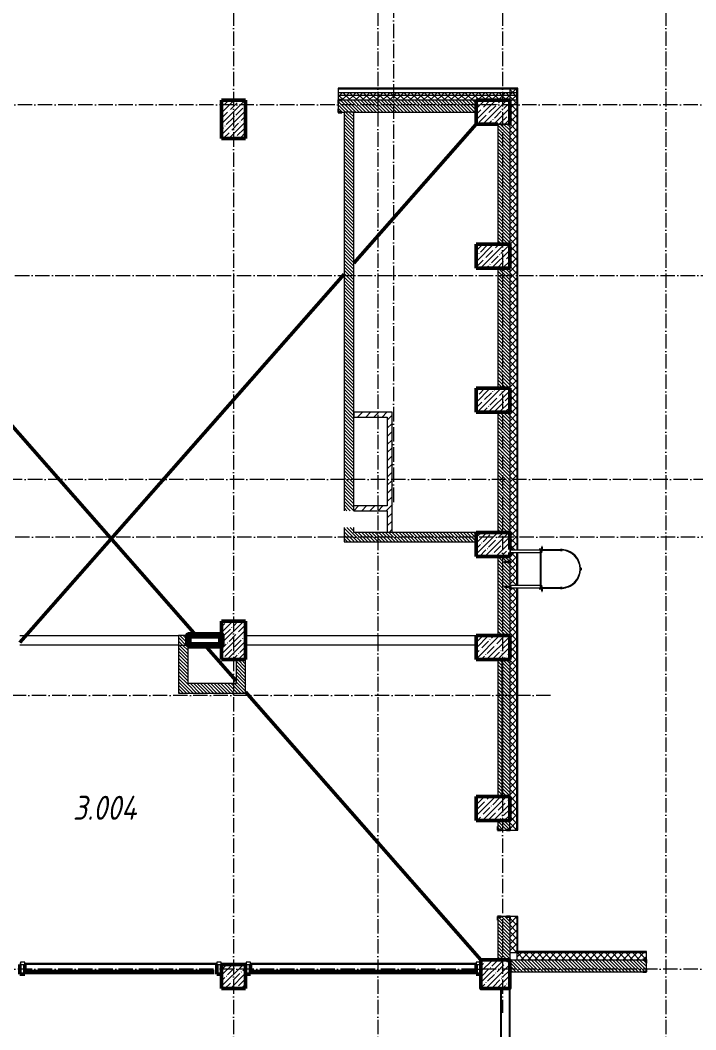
# Model space of a CAD drawing. Header units: millimetres. Extents: x -356862 to 418287, y 0 to 839748.
# Drawn here: x 155934 to 170004, y 525337 to 546362 of the extents above; entities that cross this region are included whole.
import ezdxf

# ---------------------------------------------------------------- set-up
doc = ezdxf.new("R2010")
doc.units = ezdxf.units.MM
doc.linetypes.add('50_200_ШТРИХ_1Т_ш5_п1_п1_', pattern=[700, 500, -100, 0, -100])
for name, color, linetype, lineweight in [('11)Плитка подокон', 170, 'Continuous', 60), ('9.7) Заделка 956 шт', 6, 'Continuous', 158), ('A-DETL-____-OTLN-1', 7, 'Continuous', 50), ('A-DOOR-____-MCUT', 7, 'Continuous', 13), ('A-DOOR-____-OTLN', 7, 'Continuous', 9), ('A-FLOR-____-OTLN', 7, 'Continuous', 9), ('A-GENM-____-MCUT', 7, 'Continuous', 25), ('A-GENM-____-OTLN', 7, 'Continuous', 9), ('A-GENM-____-OTLN-1', 7, 'Continuous', 25), ('A-WALL-____-MCUT', 7, 'Continuous', 13), ('A-WALL-____-MCUT-1', 7, 'Continuous', 9), ('A-WALL-____-PATT-1', 7, 'Continuous', 9), ('A-WALL-FNSH-MCUT-1', 7, 'Continuous', 9), ('I-WALL-____-OTLN', 7, 'Continuous', 9), ('S-COLS-____-MCUT', 7, 'Continuous', 50), ('S-COLS-____-OTLN', 7, 'Continuous', 9), ('S-GRID-____-OTLN-1', 7, '50_200_ШТРИХ_1Т_ш5_п1_п1_', 9), ('Марки помещений', 7, 'Continuous', 9)]:
    doc.layers.add(name, color=color, linetype=linetype, lineweight=lineweight)
doc.styles.add('ISOCPEUR_I_2', font='isocpeui.ttf', dxfattribs={"width": 0.85, "height": 2.3})
pattern_1 = [(135, (142429.057, 459015.94), (-35.35534, -35.35534), [])]
pattern_2 = [(45, (142429.06, 459015.94), (-70.71068, 70.71068), []), (135, (142429.06, 459015.94), (-70.71068, -70.71068), [])]
pattern_3 = [(45, (142429.06, 459015.94), (-84.85281, 84.85281), [])]

# ---------------------------------------------------------------- blocks, each defined once
blk = doc.blocks.new('BSC_Колонна _Прямоугольная - 500х700-25279857-АР1_План отверстий 3 этажа в осях 1-64_Ю-ЯЯ')
at = {"layer": 'S-COLS-____-OTLN'}
h = blk.add_hatch(dxfattribs=at)
h.set_pattern_fill('FP_16', color=256, style=0, pattern_type=2)
h.set_pattern_definition([(315, (-76431.04, 23350), (114.04925, 114.04925), []), (315, (-76431.04, 23235.95), (114.04925, 114.04925), [201.613, -40.323, 3.353, -36.97])])
h.paths.add_polyline_path([(-250, -350), (250, -350), (250, 350), (-250, 350), (-250, -55)], flags=0)
at = {"layer": 'S-COLS-____-MCUT'}
for p, q in [((250, 350), (-250, 350)), ((-250, 350), (-250, -350)), ((250, -350), (250, 350)), ((-250, -350), (-170, -350)), ((-107, -350), (250, -350))]:
    blk.add_line(p, q, dxfattribs=at)
blk = doc.blocks.new('BSC_Колонна _Прямоугольная - 500х800-V65-АР1_План отверстий 3 этажа в осях 1-64_Ю-ЯЯ')
at = {"layer": 'S-COLS-____-OTLN'}
h = blk.add_hatch(dxfattribs=at)
h.set_pattern_fill('FP_73', color=256, style=0, pattern_type=2)
h.set_pattern_definition([(45, (-17950, -85281.04), (-114.04925, 114.04925), []), (45, (-17835.95, -85281.04), (-114.04925, 114.04925), [201.613, -40.323, 3.353, -36.97])])
h.paths.add_polyline_path([(-250, -400), (250, -400), (250, 400), (-250, 400)], flags=0)
at = {"layer": 'S-COLS-____-MCUT'}
for p, q in [((250, 400), (-250, 400)), ((-250, 400), (-250, -400)), ((250, -400), (250, 400)), ((-250, -400), (250, -400))]:
    blk.add_line(p, q, dxfattribs=at)
blk = doc.blocks.new('BSC_Колонна _Прямоугольная - 500х800-V67-АР1_План отверстий 3 этажа в осях 1-64_Ю-ЯЯ')
at = {"layer": 'S-COLS-____-OTLN'}
h = blk.add_hatch(dxfattribs=at)
h.set_pattern_fill('FP_75', color=256, style=0, pattern_type=2)
h.set_pattern_definition([(45, (-17950, -74431.04), (-114.04925, 114.04925), []), (45, (-17835.95, -74431.04), (-114.04925, 114.04925), [201.613, -40.323, 3.353, -36.97])])
h.paths.add_polyline_path([(-250, -400), (250, -400), (250, 400), (-250, 400), (-250, -100)], flags=0)
at = {"layer": 'S-COLS-____-MCUT'}
for p, q in [((250, 400), (-250, 400)), ((-250, 400), (-250, 100)), ((250, -400), (250, 400)), ((-250, -100), (-250, -400)), ((-250, -400), (250, -400))]:
    blk.add_line(p, q, dxfattribs=at)
blk = doc.blocks.new('BSC_Колонна _Прямоугольная - 500х700-25976089-АР1_План отверстий 3 этажа в осях 1-64_Ю-ЯЯ')
at = {"layer": 'S-COLS-____-OTLN'}
h = blk.add_hatch(dxfattribs=at)
h.set_pattern_fill('FP_76', color=256, style=0, pattern_type=2)
h.set_pattern_definition([(315, (-74281.04, 23350), (114.04925, 114.04925), []), (315, (-74281.04, 23235.95), (114.04925, 114.04925), [201.613, -40.323, 3.353, -36.97])])
h.paths.add_polyline_path([(-250, -350), (250, -350), (250, 350), (-250, 350)], flags=0)
at = {"layer": 'S-COLS-____-MCUT'}
for p, q in [((250, 350), (-250, 350)), ((-250, 350), (-250, -350)), ((250, -350), (250, 350)), ((-250, -350), (250, -350))]:
    blk.add_line(p, q, dxfattribs=at)
blk = doc.blocks.new('BSC_Колонна _Прямоугольная - 500х700-V68-АР1_План отверстий 3 этажа в осях 1-64_Ю-ЯЯ')
at = {"layer": 'S-COLS-____-OTLN'}
h = blk.add_hatch(dxfattribs=at)
h.set_pattern_fill('FP_77', color=256, style=0, pattern_type=2)
h.set_pattern_definition([(315, (-70931.04, 23350), (114.04925, 114.04925), []), (315, (-70931.04, 23235.95), (114.04925, 114.04925), [201.613, -40.323, 3.353, -36.97])])
h.paths.add_polyline_path([(-250, -350), (250, -350), (250, 350), (-250, 350)], flags=0)
at = {"layer": 'S-COLS-____-MCUT'}
for p, q in [((250, 350), (-250, 350)), ((-250, 350), (-250, -350)), ((250, -350), (250, 350)), ((-250, -350), (250, -350))]:
    blk.add_line(p, q, dxfattribs=at)
blk = doc.blocks.new('BSC_Колонна _Прямоугольная - 500х700-V69-АР1_План отверстий 3 этажа в осях 1-64_Ю-ЯЯ')
at = {"layer": 'S-COLS-____-OTLN'}
h = blk.add_hatch(dxfattribs=at)
h.set_pattern_fill('FP_78', color=256, style=0, pattern_type=2)
h.set_pattern_definition([(315, (-79431.04, 23350), (114.04925, 114.04925), []), (315, (-79431.04, 23235.95), (114.04925, 114.04925), [201.613, -40.323, 3.353, -36.97])])
h.paths.add_polyline_path([(-250, -350), (250, -350), (250, 350), (-250, 350)], flags=0)
at = {"layer": 'S-COLS-____-MCUT'}
for p, q in [((250, 350), (-250, 350)), ((-250, 350), (-250, -350)), ((250, -350), (250, 350)), ((-250, -350), (250, -350))]:
    blk.add_line(p, q, dxfattribs=at)
blk = doc.blocks.new('BSC_Колонна _Прямоугольная - 500х700-V70-АР1_План отверстий 3 этажа в осях 1-64_Ю-ЯЯ')
at = {"layer": 'S-COLS-____-OTLN'}
h = blk.add_hatch(dxfattribs=at)
h.set_pattern_fill('FP_79', color=256, style=0, pattern_type=2)
h.set_pattern_definition([(315, (-82431.04, 23350), (114.04925, 114.04925), []), (315, (-82431.04, 23235.95), (114.04925, 114.04925), [201.613, -40.323, 3.353, -36.97])])
h.paths.add_polyline_path([(-250, -350), (250, -350), (250, 350), (-250, 350)], flags=0)
at = {"layer": 'S-COLS-____-MCUT'}
for p, q in [((250, 350), (-250, 350)), ((-250, 350), (-250, -350)), ((250, -350), (250, 350)), ((-250, -350), (250, -350))]:
    blk.add_line(p, q, dxfattribs=at)
blk = doc.blocks.new('BSC_Колонна _Прямоугольная - 500х500-V71-АР1_План отверстий 3 этажа в осях 1-64_Ю-ЯЯ')
at = {"layer": 'S-COLS-____-OTLN'}
h = blk.add_hatch(dxfattribs=at)
h.set_pattern_fill('FP_80', color=256, style=0, pattern_type=2)
h.set_pattern_definition([(45, (-17950, -67431.04), (-114.04925, 114.04925), []), (45, (-17835.95, -67431.04), (-114.04925, 114.04925), [201.613, -40.323, 3.353, -36.97])])
h.paths.add_polyline_path([(-250, -250), (250, -250), (250, 250), (-250, 250)], flags=0)
at = {"layer": 'S-COLS-____-MCUT'}
for p, q in [((250, 250), (-250, 250)), ((-250, 250), (-250, -250)), ((250, -250), (250, 250)), ((-250, -250), (250, -250))]:
    blk.add_line(p, q, dxfattribs=at)
blk = doc.blocks.new('BSC_Колонна _Прямоугольная - 600х600-V90-АР1_План отверстий 3 этажа в осях 1-64_Ю-ЯЯ')
at = {"layer": 'S-COLS-____-OTLN'}
h = blk.add_hatch(dxfattribs=at)
h.set_pattern_fill('FP_95', color=256, style=0, pattern_type=2)
h.set_pattern_definition([(45, (-23400, -67481.04), (-114.04925, 114.04925), []), (45, (-23285.95, -67481.04), (-114.04925, 114.04925), [201.613, -40.323, 3.353, -36.97])])
h.paths.add_polyline_path([(-300, -300), (300, -300), (300, 300), (-300, 300)], flags=0)
at = {"layer": 'S-COLS-____-MCUT'}
for p, q in [((300, 300), (-300, 300)), ((-300, 300), (-300, -300)), ((300, -300), (300, 300)), ((-300, -300), (100, -300))]:
    blk.add_line(p, q, dxfattribs=at)
blk = doc.blocks.new('Фахверк_СКБ_Уголок - 250_3380-27498580-АР1_План отверстий 3 этажа в осях 1-64_Ю-ЯЯ')
at = {"layer": 'A-GENM-____-MCUT'}
for p, q in [((200, 181), (125, 181)), ((125, 181), (125, 106)), ((125, 106), (131, 106)), ((131, 106), (131, 175)), ((131, 175), (200, 175)), ((200, 175), (200, 181)), ((131, -6), (125, -6)), ((125, -6), (125, -81)), ((125, -81), (200, -81)), ((131, -75), (131, -6)), ((200, -75), (131, -75)), ((200, -81), (200, -75))]:
    blk.add_line(p, q, dxfattribs=at)
blk = doc.blocks.new('Фахверк_СКБ_Уголок - 250_2700-27497298-АР1_План отверстий 3 этажа в осях 1-64_Ю-ЯЯ')
at = {"layer": 'A-GENM-____-MCUT'}
for p, q in [((200, 181), (125, 181)), ((125, 181), (125, 106)), ((125, 106), (131, 106)), ((131, 106), (131, 175)), ((131, 175), (200, 175)), ((200, 175), (200, 181)), ((131, -6), (125, -6)), ((125, -6), (125, -81)), ((125, -81), (200, -81)), ((131, -75), (131, -6)), ((200, -75), (131, -75)), ((200, -81), (200, -75))]:
    blk.add_line(p, q, dxfattribs=at)
blk = doc.blocks.new('Лестница_Металлическая_Кровля_Перепад - Назначение габаритов по экземпляру-30749997-АР1_План отверстий 3 этажа в осях 1-64_Ю-ЯЯ')
at = {"layer": 'A-GENM-____-MCUT'}
for p, q in [((-147, 1493), (-168, 1472)), ((-168, 1472), (-161, 1465)), ((-161, 1465), (-140, 1486)), ((-140, 1486), (-147, 1493)), ((140, 1610), (110, 1610)), ((110, 1610), (110, 1600)), ((140, 1610), (110, 1610)), ((110, 1610), (110, 1600)), ((110, 1600), (140, 1600)), ((110, 1600), (140, 1600)), ((140, 1600), (140, 1610)), ((140, 1600), (140, 1610)), ((397, 1493), (390, 1486)), ((390, 1486), (411, 1465)), ((418, 1472), (397, 1493)), ((411, 1465), (418, 1472)), ((-275, 1215), (-275, 1185)), ((-265, 1215), (-275, 1215)), ((-275, 1185), (-265, 1185)), ((-265, 1185), (-265, 1215)), ((525, 1215), (515, 1215)), ((515, 1215), (515, 1185)), ((515, 1185), (525, 1185)), ((525, 1185), (525, 1215)), ((-265, 815), (-275, 815)), ((-275, 815), (-275, 785)), ((-265, 785), (-265, 815)), ((525, 815), (515, 815)), ((515, 815), (515, 785)), ((525, 785), (525, 815))]:
    blk.add_line(p, q, dxfattribs=at)
at = {"layer": 'A-GENM-____-OTLN'}
for p, q in [((-275, 1185), (-275, 815)), ((-265, 815), (-265, 1185)), ((515, 1185), (515, 815)), ((525, 815), (525, 1185))]:
    blk.add_line(p, q, dxfattribs=at)
for radius, start, end in [(400, 137.1513, 177.8405), (390, 0, 180), (400, 47.1513, 132.8487), (400, 2.1595, 42.8487)]:
    blk.add_arc((125, 1200), radius, start, end, dxfattribs=at)
blk = doc.blocks.new('ЛМ_Арматурный стержень_ГОСТ 5781-82 - Ø 18 А240-29172526-АР1_План отверстий 3 этажа в осях 1-64_Ю-ЯЯ')
at = {"layer": 'A-GENM-____-OTLN'}
for p, q in [((24334, 76318), (24334, 75518)), ((24334, 76318), (24343, 76318)), ((24343, 76318), (24352, 76318)), ((24352, 75518), (24352, 76318)), ((24343, 75518), (24334, 75518)), ((24352, 75518), (24343, 75518))]:
    blk.add_line(p, q, dxfattribs=at)
blk = doc.blocks.new('ЛМ_Уголок_ГОСТ 8509-93 - L 63х63x6-29176215-АР1_План отверстий 3 этажа в осях 1-64_Ю-ЯЯ')
at = {"layer": 'A-GENM-____-MCUT'}
for p, q in [((24369, 76324), (24312, 76324)), ((24312, 76324), (24312, 76318)), ((24375, 76381), (24369, 76381)), ((24369, 76381), (24369, 76324)), ((24375, 76318), (24375, 76381)), ((24360, 76318), (24375, 76318))]:
    blk.add_line(p, q, dxfattribs=at)
blk = doc.blocks.new('ЛМ_Уголок_ГОСТ 8509-93 - L 63х63x6-29176216-АР1_План отверстий 3 этажа в осях 1-64_Ю-ЯЯ')
at = {"layer": 'A-GENM-____-MCUT'}
for p, q in [((24312, 75518), (24312, 75512)), ((24312, 75512), (24369, 75512)), ((24375, 75518), (24360, 75518)), ((24369, 75512), (24369, 75455)), ((24375, 75455), (24375, 75518)), ((24369, 75455), (24375, 75455))]:
    blk.add_line(p, q, dxfattribs=at)
blk = doc.blocks.new('Анкер клиновой - Анкер клиновой МКТ V-A 10-10-15_115-14811140-АР1_План отверстий 3 этажа в осях 1-64_Ю-ЯЯ')
at = {"layer": 'A-GENM-____-OTLN'}
for p, q in [((23706, 76071), (23591, 76071)), ((23591, 76061), (23591, 76071)), ((23591, 76061), (23706, 76061)), ((23710, 76074), (23706, 76074)), ((23706, 76058), (23706, 76074)), ((23706, 76074), (23706, 76072)), ((23706, 76060), (23706, 76058)), ((23706, 76058), (23710, 76058)), ((23710, 76072), (23710, 76074)), ((23710, 76074), (23710, 76058)), ((23720, 76071), (23710, 76071)), ((23710, 76061), (23720, 76061)), ((23710, 76058), (23710, 76060)), ((23720, 76071), (23720, 76061))]:
    blk.add_line(p, q, dxfattribs=at)
blk = doc.blocks.new('Анкер клиновой - Анкер клиновой МКТ V-A 10-10-15_115-V208-АР1_План отверстий 3 этажа в осях 1-64_Ю-ЯЯ')
at = {"layer": 'A-GENM-____-OTLN'}
for p, q in [((23700, 75550), (23591, 75550)), ((23591, 75540), (23591, 75550)), ((23591, 75540), (23700, 75540)), ((23710, 75553), (23706, 75553)), ((23706, 75537), (23710, 75537)), ((23710, 75551), (23710, 75553)), ((23710, 75553), (23710, 75537)), ((23720, 75550), (23710, 75550)), ((23710, 75540), (23720, 75540)), ((23710, 75537), (23710, 75539)), ((23720, 75550), (23720, 75540))]:
    blk.add_line(p, q, dxfattribs=at)
blk = doc.blocks.new('ЛМ_Уголок_ГОСТ 8509-93 - L 63х63x6-29171483-АР1_План отверстий 3 этажа в осях 1-64_Ю-ЯЯ')
at = {"layer": 'A-GENM-____-OTLN'}
for p, q in [((23700, 76324), (23700, 76261)), ((23763, 76324), (23700, 76324)), ((23763, 76318), (23763, 76324)), ((23700, 76261), (23706, 76261)), ((23706, 76261), (23706, 76318)), ((23706, 76318), (23763, 76318))]:
    blk.add_line(p, q, dxfattribs=at)
blk = doc.blocks.new('ЛМ_Уголок_ГОСТ 8509-93 - L 63х63x6-29171484-АР1_План отверстий 3 этажа в осях 1-64_Ю-ЯЯ')
at = {"layer": 'A-GENM-____-OTLN'}
for p, q in [((23706, 75575), (23700, 75575)), ((23700, 75575), (23700, 75512)), ((23700, 75512), (23763, 75512)), ((23706, 75518), (23706, 75575)), ((23763, 75518), (23706, 75518)), ((23763, 75512), (23763, 75518))]:
    blk.add_line(p, q, dxfattribs=at)
blk = doc.blocks.new('ЛМ_Уголок_ГОСТ 8509-93 - L 63х63x6-30750527-АР1_План отверстий 3 этажа в осях 1-64_Ю-ЯЯ')
at = {"layer": 'A-GENM-____-OTLN'}
for p, q in [((0, 45), (0, -18)), ((619, 45), (0, 45)), ((645, 45), (637, 45)), ((645, -18), (645, 45)), ((48, -18), (619, -18)), ((637, -18), (645, -18))]:
    blk.add_line(p, q, dxfattribs=at)
blk = doc.blocks.new('ЛМ_Уголок_ГОСТ 8509-93 - L 63х63x6-30750528-АР1_План отверстий 3 этажа в осях 1-64_Ю-ЯЯ')
at = {"layer": 'A-GENM-____-OTLN'}
for p, q in [((0, 18), (0, -4)), ((619, 18), (48, 18)), ((645, 18), (637, 18)), ((645, -45), (645, 18)), ((0, -14), (0, -45)), ((0, -45), (619, -45)), ((637, -45), (645, -45))]:
    blk.add_line(p, q, dxfattribs=at)
blk = doc.blocks.new('DM_Штора_Противопожарная_Doormaster_EI-60 - ш_4000 х в_2680-31485573-АР1_План отверстий 3 этажа в осях 1-64_Ю-ЯЯ')
at = {"layer": 'A-DOOR-____-MCUT'}
for p, q in [((-1875, 150), (-1965, 150)), ((-1965, 150), (-1965, 100)), ((-1965, 100), (-1875, 100)), ((-1875, 100), (-1875, 150)), ((-1875, 125), (2125, 125)), ((2125, 150), (2125, 100)), ((2215, 150), (2125, 150)), ((2125, 100), (2215, 100)), ((2215, 100), (2215, 150))]:
    blk.add_line(p, q, dxfattribs=at)
blk = doc.blocks.new('DM_Штора_Противопожарная_Doormaster_EI-60 - ш_4700 х в_2680-31485574-АР1_План отверстий 3 этажа в осях 1-64_Ю-ЯЯ')
at = {"layer": 'A-DOOR-____-MCUT'}
for p, q in [((-2225, 150), (-2315, 150)), ((-2315, 150), (-2315, 100)), ((-2315, 100), (-2225, 100)), ((-2225, 100), (-2225, 150)), ((-2225, 125), (2475, 125)), ((2475, 150), (2475, 100)), ((2565, 150), (2475, 150)), ((2475, 100), (2565, 100)), ((2565, 100), (2565, 150))]:
    blk.add_line(p, q, dxfattribs=at)
blk = doc.blocks.new('BSC_Колонна _Прямоугольная1 - 200х100 _металл_-V209-АР1_План отверстий 3 этажа в осях 1-64_Ю-ЯЯ')
at = {"layer": 'S-COLS-____-MCUT'}
for p, q in [((100, 50), (-100, 50)), ((100, -50), (100, 50)), ((-100, -40), (-100, -50)), ((-100, -50), (100, -50))]:
    blk.add_line(p, q, dxfattribs=at)
blk = doc.blocks.new('BSC_Колонна _Прямоугольная1 - 200х100 _металл_-31488033-АР1_План отверстий 3 этажа в осях 1-64_Ю-ЯЯ')
at = {"layer": 'S-COLS-____-MCUT'}
for p, q in [((100, 50), (-100, 50)), ((-100, 50), (-100, 40)), ((100, -50), (100, 50)), ((-100, -50), (100, -50))]:
    blk.add_line(p, q, dxfattribs=at)

msp = doc.modelspace()

# ---------------------------------------------------------------- hatches: boundary and pattern name
at = {"layer": 'A-WALL-____-PATT-1'}
h = msp.add_hatch(dxfattribs=at)
h.set_pattern_fill('FP_6', color=256, style=0, pattern_type=2)
h.set_pattern_definition([(45, (142429.06, 459015.94), (-85.53659, 85.53659), []), (45, (142486.08, 459015.94), (-85.53659, 85.53659), [])])
h.paths.add_polyline_path([(166298.0567, 544926.983), (166298.0567, 544946.983), (166279.0567, 544946.983), (166279.0567, 544926.983)], flags=0)
h.paths.add_polyline_path([(166129.0567, 544926.983), (166129.0567, 544946.983), (162559.0567, 544946.983), (162559.0567, 544926.983), (163624.6022, 544926.983)], flags=0)
h.paths.add_polyline_path([(153059.0567, 544926.983), (153059.0567, 544946.983), (139749.0567, 544946.983), (139749.0567, 544926.983), (149484.8879, 544926.983)], flags=0)
h = msp.add_hatch(dxfattribs=at)
h.set_pattern_fill('FP_4', color=256, style=0, pattern_type=2)
h.set_pattern_definition(pattern_2)
h.paths.add_polyline_path([(163624.6022, 544796.983), (166279.0567, 544796.983), (166279.0567, 544846.983), (162559.0567, 544846.983), (162559.0567, 544796.983)], flags=0)
h.paths.add_polyline_path([(153059.0567, 544796.983), (153059.0567, 544846.983), (139879.0567, 544846.983), (139879.0567, 544796.983), (149484.8879, 544796.983)], flags=0)
h = msp.add_hatch(dxfattribs=at)
h.set_pattern_fill('FP_4', color=256, style=0, pattern_type=2)
h.set_pattern_definition(pattern_2)
h.paths.add_polyline_path([(166279.0567, 544696.983), (166279.0567, 544796.983), (162559.0567, 544796.983), (162559.0567, 544702.983), (162634.0567, 544702.983), (162634.0567, 544696.983), (163624.6022, 544696.983)], flags=0)
h.paths.add_polyline_path([(152984.0567, 544696.983), (152984.0567, 544702.983), (153059.0567, 544702.983), (153059.0567, 544796.983), (139979.0567, 544796.983), (139979.0567, 544696.983), (152329.0567, 544696.983)], flags=0)
h = msp.add_hatch(dxfattribs=at)
h.set_pattern_fill('FP_4', color=256, style=0, pattern_type=2)
h.set_pattern_definition(pattern_2)
h.paths.add_polyline_path([(166279.0567, 526946.983), (166279.0567, 527696.983), (166135.0567, 527696.983), (166135.0567, 527621.983), (166129.0567, 527621.983), (166129.0567, 526946.983), (166275.7987, 526946.983)], flags=0)
h.paths.add_polyline_path([(166279.0567, 529496.983), (166279.0567, 534533.983), (166192.0567, 534533.983), (166192.0567, 534527.983), (166129.0567, 534527.983), (166129.0567, 529571.983), (166135.0567, 529571.983), (166135.0567, 529496.983)], flags=0)
h.paths.add_polyline_path([(166144.0567, 534533.983), (166144.0567, 534555.983), (166135.0567, 534555.3261), (166135.0567, 534533.983), (166139.0567, 534533.983)], flags=0)
h.paths.add_polyline_path([(166139.0567, 534565.983), (166144.0567, 534566.6398), (166144.8462, 534596.983), (166279.0567, 534596.983), (166279.0567, 535270.983), (166144.0567, 535270.983), (166144.0567, 535333.983), (166135.0567, 535333.983), (166135.0567, 535276.983), (166129.0567, 535276.983), (166129.0567, 535086.983), (166149.0567, 535086.3131), (166149.0567, 535076.983), (166129.0567, 535076.3261), (166129.0567, 534590.983), (166135.0567, 534590.983), (166135.0567, 534566.6398), (166139.0567, 534566.6398)], flags=0)
h.paths.add_polyline_path([(166279.0567, 535333.983), (166279.0567, 544946.983), (166129.0567, 544946.983), (166129.0567, 535339.983), (166192.0567, 535339.983), (166192.0567, 535333.983), (166275.7987, 535333.983)], flags=0)
h = msp.add_hatch(dxfattribs=at)
h.set_pattern_fill('FP_9', color=256, style=0, pattern_type=2)
h.set_pattern_definition(pattern_1)
h.paths.add_polyline_path([(162679.0567, 544446.983), (165429.0567, 544446.983), (165429.0567, 544696.983), (162565.0567, 544696.983), (162565.0567, 544627.983), (162559.0567, 544627.983), (162559.0567, 544515.983), (162565.0567, 544515.983), (162565.0567, 544446.983), (162634.0567, 544446.983)], flags=0)
h = msp.add_hatch(dxfattribs=at)
h.set_pattern_fill('FP_9', color=256, style=0, pattern_type=2)
h.set_pattern_definition(pattern_1)
h.paths.add_polyline_path([(162879.0567, 535496.983), (162879.0567, 535796.983), (162679.0567, 535796.983), (162679.0567, 535496.983)], flags=0)
h.paths.add_polyline_path([(162879.0567, 536146.983), (162879.0567, 544446.983), (162679.0567, 544446.983), (162679.0567, 536146.983), (162868.771, 536146.983)], flags=0)
h = msp.add_hatch(dxfattribs=at)
h.set_pattern_fill('FP_9', color=256, style=0, pattern_type=2)
h.set_pattern_definition(pattern_1)
h.paths.add_polyline_path([(166129.0567, 541696.983), (166129.0567, 544196.983), (165879.0567, 544196.983), (165879.0567, 541696.983)], flags=0)
h = msp.add_hatch(dxfattribs=at)
h.set_pattern_fill('FP_9', color=256, style=0, pattern_type=2)
h.set_pattern_definition(pattern_1)
h.paths.add_polyline_path([(166129.0567, 538696.983), (166129.0567, 541196.983), (165879.0567, 541196.983), (165879.0567, 538696.983)], flags=0)
h = msp.add_hatch(dxfattribs=at)
h.set_pattern_fill('FP_7', color=256, style=0, pattern_type=2)
h.set_pattern_definition(pattern_3)
h.paths.add_polyline_path([(163579.0567, 538096.983), (163579.0567, 538196.983), (162879.0567, 538196.983), (162879.0567, 538096.983)], flags=0)
h = msp.add_hatch(dxfattribs=at)
h.set_pattern_fill('FP_7', color=256, style=0, pattern_type=2)
h.set_pattern_definition(pattern_3)
h.paths.add_polyline_path([(163624.6022, 535696.983), (163679.0567, 535696.983), (163679.0567, 538196.983), (163579.0567, 538196.983), (163579.0567, 535696.983)], flags=0)
h = msp.add_hatch(dxfattribs=at)
h.set_pattern_fill('FP_9', color=256, style=0, pattern_type=2)
h.set_pattern_definition(pattern_1)
h.paths.add_polyline_path([(166129.0567, 535696.983), (166129.0567, 538196.983), (165879.0567, 538196.983), (165879.0567, 535696.983)], flags=0)
h = msp.add_hatch(dxfattribs=at)
h.set_pattern_fill('FP_7', color=256, style=0, pattern_type=2)
h.set_pattern_definition(pattern_3)
h.paths.add_polyline_path([(163579.0567, 536146.983), (163579.0567, 536246.983), (162879.0567, 536246.983), (162879.0567, 536146.983)], flags=0)
h = msp.add_hatch(dxfattribs=at)
h.set_pattern_fill('FP_9', color=256, style=0, pattern_type=2)
h.set_pattern_definition(pattern_1)
h.paths.add_polyline_path([(165392.0665, 535496.983), (165429.0567, 535496.983), (165429.0567, 535696.983), (162879.0567, 535696.983), (162879.0567, 535496.983), (163624.6022, 535496.983)], flags=0)
h = msp.add_hatch(dxfattribs=at)
h.set_pattern_fill('FP_9', color=256, style=0, pattern_type=2)
h.set_pattern_definition(pattern_1)
h.paths.add_polyline_path([(165879.0567, 533546.983), (166129.0567, 533546.983), (166129.0567, 534555.983), (166020.0567, 534556.6528), (166020.0567, 534565.983), (166129.0567, 534565.983), (166129.0567, 535076.983), (166020.0567, 535077.6528), (166020.0567, 535086.983), (166129.0567, 535086.983), (166129.0567, 535196.983), (165879.0567, 535196.983), (165879.0567, 533998.73)], flags=0)
h = msp.add_hatch(dxfattribs=at)
h.set_pattern_fill('FP_9', color=256, style=0, pattern_type=2)
h.set_pattern_definition(pattern_1)
h.paths.add_polyline_path([(159429.0567, 533346.983), (159429.0567, 533546.983), (159229.0567, 533546.983), (159229.0567, 533346.983)], flags=0)
h = msp.add_hatch(dxfattribs=at)
h.set_pattern_fill('FP_9', color=256, style=0, pattern_type=2)
h.set_pattern_definition(pattern_1)
h.paths.add_polyline_path([(159429.0567, 532346.983), (159429.0567, 533346.983), (159229.0567, 533346.983), (159229.0567, 532346.983)], flags=0)
h = msp.add_hatch(dxfattribs=at)
h.set_pattern_fill('FP_9', color=256, style=0, pattern_type=2)
h.set_pattern_definition(pattern_1)
h.paths.add_polyline_path([(160629.0567, 532546.983), (160629.0567, 533046.983), (160429.0567, 533046.983), (160429.0567, 532546.983)], flags=0)
h = msp.add_hatch(dxfattribs=at)
h.set_pattern_fill('FP_9', color=256, style=0, pattern_type=2)
h.set_pattern_definition(pattern_1)
h.paths.add_polyline_path([(166129.0567, 530196.983), (166129.0567, 533046.983), (165879.0567, 533046.983), (165879.0567, 530196.983)], flags=0)
h = msp.add_hatch(dxfattribs=at)
h.set_pattern_fill('FP_9', color=256, style=0, pattern_type=2)
h.set_pattern_definition(pattern_1)
h.paths.add_polyline_path([(159429.0567, 532346.983), (160629.0567, 532346.983), (160629.0567, 532546.983), (159429.0567, 532546.983)], flags=0)
h = msp.add_hatch(dxfattribs=at)
h.set_pattern_fill('FP_9', color=256, style=0, pattern_type=2)
h.set_pattern_definition(pattern_1)
h.paths.add_polyline_path([(165879.0567, 526796.983), (166129.0567, 526796.983), (166129.0567, 527690.983), (166060.0567, 527690.983), (166060.0567, 527696.983), (165948.0567, 527696.983), (165948.0567, 527690.983), (165879.0567, 527690.983), (165879.0567, 527540.7895)], flags=0)
h.paths.add_polyline_path([(166060.0567, 529496.983), (166060.0567, 529502.983), (166129.0567, 529502.983), (166129.0567, 529696.983), (165879.0567, 529696.983), (165879.0567, 529502.983), (165948.0567, 529502.983), (165948.0567, 529496.983)], flags=0)
h = msp.add_hatch(dxfattribs=at)
h.set_pattern_fill('FP_4', color=256, style=0, pattern_type=2)
h.set_pattern_definition(pattern_2)
h.paths.add_polyline_path([(187629.0567, 526796.983), (187629.0567, 526946.983), (186779.0567, 526946.983), (186779.0567, 526796.983), (187485.3701, 526796.983)], flags=0)
h.paths.add_polyline_path([(183654.0567, 526796.983), (184979.0567, 526796.983), (184979.0567, 526946.983), (183579.0567, 526946.983), (183579.0567, 526802.983), (183654.0567, 526802.983)], flags=0)
h.paths.add_polyline_path([(181704.0567, 526796.983), (181704.0567, 526802.983), (181779.0567, 526802.983), (181779.0567, 526946.983), (180379.0567, 526946.983), (180379.0567, 526802.983), (180454.0567, 526802.983), (180454.0567, 526796.983), (181679.0567, 526796.983)], flags=0)
h.paths.add_polyline_path([(178504.0567, 526796.983), (178504.0567, 526802.983), (178579.0567, 526802.983), (178579.0567, 526946.983), (177179.0567, 526946.983), (177179.0567, 526802.983), (177254.0567, 526802.983), (177254.0567, 526796.983), (178429.0567, 526796.983)], flags=0)
h.paths.add_polyline_path([(174829.0567, 526796.983), (175304.0567, 526796.983), (175304.0567, 526802.983), (175379.0567, 526802.983), (175379.0567, 526946.983), (173979.0567, 526946.983), (173979.0567, 526802.983), (174054.0567, 526802.983), (174054.0567, 526796.983), (174229.388, 526796.983)], flags=0)
h.paths.add_polyline_path([(172104.0567, 526796.983), (172104.0567, 526802.983), (172179.0567, 526802.983), (172179.0567, 526946.983), (170779.0567, 526946.983), (170779.0567, 526802.983), (170854.0567, 526802.983), (170854.0567, 526796.983), (171679.0567, 526796.983)], flags=0)
h.paths.add_polyline_path([(168904.0567, 526796.983), (168904.0567, 526802.983), (168979.0567, 526802.983), (168979.0567, 526946.983), (166279.0567, 526946.983), (166279.0567, 526796.983), (167159.5308, 526796.983)], flags=0)
h = msp.add_hatch(dxfattribs=at)
h.set_pattern_fill('FP_9', color=256, style=0, pattern_type=2)
h.set_pattern_definition(pattern_1)
h.paths.add_polyline_path([(170854.0567, 526546.983), (171079.0567, 526546.983), (171079.0567, 526796.983), (170785.0567, 526796.983), (170785.0567, 526727.983), (170779.0567, 526727.983), (170779.0567, 526615.983), (170785.0567, 526615.983), (170785.0567, 526546.983)], flags=0)
h.paths.add_polyline_path([(168904.0567, 526546.983), (168973.0567, 526547.5385), (168973.0567, 526615.983), (168979.0567, 526615.983), (168979.0567, 526727.983), (168973.0567, 526727.983), (168973.0567, 526796.983), (166129.0567, 526796.983), (166129.0567, 526546.983), (167159.5308, 526546.983)], flags=0)
at = {"layer": 'S-COLS-____-OTLN'}
h = msp.add_hatch(dxfattribs=at)
h.set_pattern_fill('FP_12', color=256, style=0, pattern_type=2)
h.set_pattern_definition([(45, (142429.06, 459015.94), (-114.04925, 114.04925), []), (45, (142543.1, 459015.94), (-114.04925, 114.04925), [201.612, -40.322, 3.353, -36.97])])
h.paths.add_polyline_path([(165879.0567, 544196.983), (166129.0567, 544196.983), (166129.0567, 544696.983), (165429.0567, 544696.983), (165429.0567, 544196.983)], flags=0)

# ---------------------------------------------------------------- linework, layer by layer
msp.add_lwpolyline([(165979.0567, 530196.983), (165979.0567, 533046.983)])
at = {"color": 0, "lineweight": 50}
msp.add_lwpolyline([(165529.0567, 526796.983), (166129.0567, 526796.983), (166129.0567, 526196.983), (165529.0567, 526196.983)], close=True, dxfattribs=at)
msp.add_lwpolyline([(165941.0578, 522646.9845), (166129.0567, 522646.9845), (166129.0567, 526196.983), (165941.0578, 526196.983)], close=True)
at = {"layer": '11)Плитка подокон', "color": 3}
for points in [[(156068.1529, 526544.3449), (159971.0901, 526544.3449)], [(160724.6266, 526544.3449), (165400.4239, 526544.3449)]]:
    msp.add_lwpolyline(points, dxfattribs=at)
at = {"layer": '9.7) Заделка 956 шт'}
msp.add_lwpolyline([(159429.0567, 533346.983), (160129.0567, 533346.983), (160129.0567, 533546.983), (159429.0567, 533546.983)], close=True, dxfattribs=at)
at = {"layer": 'A-DETL-____-OTLN-1'}
for p, q in [((150029.0567, 544446.983), (159601.2947, 533546.983)), ((162879.0567, 541299.2557), (165429.0567, 544196.983)), ((155929.0567, 533401.5284), (162679.0567, 541071.983)), ((159776.9321, 533346.983), (160429.0567, 532604.4023)), ((160629.0567, 532376.6604), (165529.0567, 526796.983))]:
    msp.add_line(p, q, dxfattribs=at)
at = {"layer": 'A-FLOR-____-OTLN'}
for p, q in [((160029.0567, 526696.983), (156029.0567, 526696.983)), ((165429.0567, 526696.983), (160729.0567, 526696.983))]:
    msp.add_line(p, q, dxfattribs=at)
at = {"layer": 'A-WALL-____-MCUT'}
for p, q in [((166279.0567, 544926.983), (162559.0567, 544926.983)), ((162559.0567, 544926.983), (162559.0567, 544702.983)), ((166279.0567, 544696.983), (166279.0567, 544926.983)), ((162559.0567, 544627.983), (162559.0567, 544515.983)), ((166279.0567, 544696.983), (162634.0567, 544696.983)), ((165429.0567, 544446.983), (165429.0567, 544696.983)), ((162634.0567, 544446.983), (162679.0567, 544446.983)), ((162679.0567, 544446.983), (162679.0567, 536146.983)), ((162879.0567, 536146.983), (162879.0567, 544446.983)), ((162879.0567, 544446.983), (165429.0567, 544446.983)), ((165879.0567, 544196.983), (165879.0567, 541696.983)), ((166129.0567, 544196.983), (166129.0567, 541696.983)), ((165879.0567, 541196.983), (165879.0567, 538696.983)), ((166129.0567, 541196.983), (166129.0567, 538696.983)), ((165879.0567, 538196.983), (165879.0567, 535696.983)), ((166129.0567, 538196.983), (166129.0567, 535696.983)), ((162679.0567, 535796.983), (162679.0567, 535496.983)), ((162879.0567, 535696.983), (162879.0567, 535796.983)), ((165429.0567, 535696.983), (162879.0567, 535696.983)), ((162679.0567, 535496.983), (165429.0567, 535496.983)), ((165879.0567, 535196.983), (165879.0567, 533546.983)), ((166129.0567, 535196.983), (166129.0567, 535086.8126)), ((166129.0567, 535077.1533), (166129.0567, 534590.983)), ((166129.0567, 534527.983), (166129.0567, 533546.983)), ((159229.0567, 533546.983), (159229.0567, 532346.983)), ((159429.0567, 533546.983), (159229.0567, 533546.983)), ((159229.0567, 533346.983), (159429.0567, 533346.983)), ((159429.0567, 532546.983), (159429.0567, 533346.983)), ((160429.0567, 533046.983), (160429.0567, 532546.983)), ((160629.0567, 532346.983), (160629.0567, 533046.983)), ((165879.0567, 533046.983), (165879.0567, 530196.983)), ((166129.0567, 533046.983), (166129.0567, 530196.983)), ((160429.0567, 532546.983), (159429.0567, 532546.983)), ((159229.0567, 532346.983), (160629.0567, 532346.983)), ((165879.0567, 529696.983), (165879.0567, 529571.983)), ((166129.0567, 529571.983), (166129.0567, 529696.983)), ((165948.0567, 529496.983), (166060.0567, 529496.983)), ((165879.0567, 527621.983), (165879.0567, 526796.983)), ((166060.0567, 527696.983), (165948.0567, 527696.983)), ((166129.0567, 527621.983), (166129.0567, 526796.983)), ((166129.0567, 526796.983), (168904.0567, 526796.983)), ((168979.0567, 526615.983), (168979.0567, 526727.983)), ((166129.0567, 526546.983), (168904.0567, 526546.983))]:
    msp.add_line(p, q, dxfattribs=at)
at = {"layer": 'A-WALL-____-MCUT-1'}
for p, q in [((166279.0567, 544846.983), (162559.0567, 544846.983)), ((166279.0567, 544796.983), (162559.0567, 544796.983)), ((166129.0567, 544946.983), (166129.0567, 544196.983)), ((166279.0567, 544946.983), (166129.0567, 544946.983)), ((166279.0567, 544945.983), (166279.0567, 544946.983)), ((166285.0567, 535333.983), (166285.0567, 544945.983)), ((166291.0567, 535333.983), (166291.0567, 544945.983)), ((162879.0567, 544446.983), (162679.0567, 544446.983)), ((166129.0567, 544196.983), (165879.0567, 544196.983)), ((166279.0567, 534596.983), (166279.0567, 535270.983)), ((166285.0567, 534596.983), (166285.0567, 535270.983)), ((166291.0567, 534596.983), (166291.0567, 535270.983)), ((166279.0567, 529496.983), (166279.0567, 534533.983)), ((166285.0567, 529496.983), (166285.0567, 534533.983)), ((166291.0567, 529496.983), (166291.0567, 534533.983)), ((166135.0567, 529496.983), (166279.0567, 529496.983)), ((166279.0567, 527696.983), (166135.0567, 527696.983)), ((166279.0567, 527696.983), (166279.0567, 526796.983)), ((166285.0567, 526946.983), (166285.0567, 527696.983)), ((166291.0567, 526946.983), (166291.0567, 527696.983)), ((166129.0567, 526946.983), (168979.0567, 526946.983)), ((168979.0567, 526958.983), (166279.0567, 526958.983)), ((168979.0567, 526952.983), (166279.0567, 526952.983)), ((168979.0567, 526802.983), (168979.0567, 526946.983))]:
    msp.add_line(p, q, dxfattribs=at)
at = {"layer": 'A-WALL-FNSH-MCUT-1'}
for p, q in [((166129.0567, 544946.983), (162559.0567, 544946.983)), ((162559.0567, 544946.983), (162559.0567, 544926.983)), ((162559.0567, 544926.983), (162559.0567, 544926.983)), ((166298.0567, 544946.983), (166279.0567, 544946.983)), ((166279.0567, 544945.983), (166279.0567, 535333.983)), ((166299.0567, 544945.983), (166279.0567, 544945.983)), ((166279.0567, 544926.983), (166298.0567, 544926.983)), ((166298.0567, 544926.983), (166298.0567, 544946.983)), ((166299.0567, 535333.983), (166299.0567, 544945.983)), ((163679.0567, 538196.983), (162879.0567, 538196.983)), ((162879.0567, 538196.983), (162879.0567, 538096.983)), ((162879.0567, 538096.983), (163579.0567, 538096.983)), ((163579.0567, 538096.983), (163579.0567, 536246.983)), ((163679.0567, 535696.983), (163679.0567, 538196.983)), ((163579.0567, 536246.983), (162879.0567, 536246.983)), ((162879.0567, 536146.983), (163579.0567, 536146.983)), ((163579.0567, 536146.983), (163579.0567, 535696.983)), ((166299.0567, 534596.983), (166299.0567, 535270.983)), ((166299.0567, 529496.983), (166299.0567, 534533.983)), ((166279.0567, 529496.983), (166299.0567, 529496.983)), ((166299.0567, 527696.983), (166279.0567, 527696.983)), ((166299.0567, 526946.983), (166299.0567, 527696.983)), ((168979.0567, 526966.983), (166279.0567, 526966.983)), ((168979.0567, 526946.983), (168979.0567, 526966.983))]:
    msp.add_line(p, q, dxfattribs=at)
at = {"layer": 'I-WALL-____-OTLN'}
for p, q in [((155929.0567, 533546.983), (159229.0567, 533546.983)), ((160629.0567, 533546.983), (165429.0567, 533546.983)), ((159229.0567, 533346.983), (155929.0567, 533346.983)), ((165429.0567, 533346.983), (160629.0567, 533346.983))]:
    msp.add_line(p, q, dxfattribs=at)
at = {"layer": 'S-COLS-____-MCUT'}
for p, q in [((166129.0567, 544696.983), (165429.0567, 544696.983)), ((165429.0567, 544696.983), (165429.0567, 544196.983)), ((166129.0567, 544196.983), (166129.0567, 544696.983)), ((165429.0567, 544196.983), (165879.0567, 544196.983))]:
    msp.add_line(p, q, dxfattribs=at)
at = {"layer": 'S-COLS-____-OTLN'}
msp.add_line((165879.0567, 544196.983), (166129.0567, 544196.983), dxfattribs=at)
at = {"layer": 'S-GRID-____-OTLN-1', "color": 251, "ltscale": 0.6, "true_color": 0x636466}
for p, q in [((160379.0567, 549908.7924), (160379.0567, 511907.5288)), ((163379.0567, 549908.7924), (163379.0567, 511907.5288)), ((165979.0567, 549908.7924), (165979.0567, 525691.4247)), ((169379.0567, 549908.7924), (169379.0567, 511907.5288)), ((163709.0567, 549650.5134), (163709.0567, 536263.2712)), ((246503.4633, 544596.983), (137760.2865, 544596.983)), ((137760.2865, 541046.983), (246503.4633, 541046.983)), ((189583.6545, 536796.983), (137760.2865, 536796.983)), ((175034.0567, 535596.983), (137760.2865, 535596.983)), ((166979.0567, 532296.983), (137760.2865, 532296.983)), ((246503.4633, 526596.983), (137760.2865, 526596.983))]:
    msp.add_line(p, q, dxfattribs=at)

# ---------------------------------------------------------------- block references
at = {"layer": 'A-DOOR-____-OTLN'}
for name, p in [('DM_Штора_Противопожарная_Doormaster_EI-60 - ш_4000 х в_2680-31485573-АР1_План отверстий 3 этажа в осях 1-64_Ю-ЯЯ', (157904.0567, 526596.983)), ('DM_Штора_Противопожарная_Doormaster_EI-60 - ш_4700 х в_2680-31485574-АР1_План отверстий 3 этажа в осях 1-64_Ю-ЯЯ', (162954.0567, 526596.983))]:
    msp.add_blockref(name, p, dxfattribs=at)
at = {"layer": 'A-GENM-____-OTLN'}
for name in ['ЛМ_Уголок_ГОСТ 8509-93 - L 63х63x6-29171483-АР1_План отверстий 3 этажа в осях 1-64_Ю-ЯЯ', 'ЛМ_Уголок_ГОСТ 8509-93 - L 63х63x6-29176215-АР1_План отверстий 3 этажа в осях 1-64_Ю-ЯЯ', 'ЛМ_Арматурный стержень_ГОСТ 5781-82 - Ø 18 А240-29172526-АР1_План отверстий 3 этажа в осях 1-64_Ю-ЯЯ', 'Анкер клиновой - Анкер клиновой МКТ V-A 10-10-15_115-14811140-АР1_План отверстий 3 этажа в осях 1-64_Ю-ЯЯ', 'Анкер клиновой - Анкер клиновой МКТ V-A 10-10-15_115-V208-АР1_План отверстий 3 этажа в осях 1-64_Ю-ЯЯ', 'ЛМ_Уголок_ГОСТ 8509-93 - L 63х63x6-29171484-АР1_План отверстий 3 этажа в осях 1-64_Ю-ЯЯ', 'ЛМ_Уголок_ГОСТ 8509-93 - L 63х63x6-29176216-АР1_План отверстий 3 этажа в осях 1-64_Ю-ЯЯ']:
    msp.add_blockref(name, (142429.0567, 459015.941), dxfattribs=at)
at = {"layer": 'A-GENM-____-OTLN', "extrusion": (0, 0, -1), "rotation": 180}
for name, p in [('ЛМ_Уголок_ГОСТ 8509-93 - L 63х63x6-30750527-АР1_План отверстий 3 этажа в осях 1-64_Ю-ЯЯ', (-166144.0567, 535316.183)), ('ЛМ_Уголок_ГОСТ 8509-93 - L 63х63x6-30750528-АР1_План отверстий 3 этажа в осях 1-64_Ю-ЯЯ', (-166144.0567, 534551.783))]:
    msp.add_blockref(name, p, dxfattribs=at)
at = {"layer": 'A-GENM-____-OTLN', "rotation": 269.9999999999999}
msp.add_blockref('Лестница_Металлическая_Кровля_Перепад - Назначение габаритов по экземпляру-30749997-АР1_План отверстий 3 этажа в осях 1-64_Ю-ЯЯ', (166004.0567, 535058.983), dxfattribs=at)
at = {"layer": 'A-GENM-____-OTLN-1'}
msp.add_blockref('Фахверк_СКБ_Уголок - 250_3380-27498580-АР1_План отверстий 3 этажа в осях 1-64_Ю-ЯЯ', (162434.0567, 544521.983), dxfattribs=at)
for p, rotation in [((166054.0567, 529371.983), 89.99999999999991), ((165954.0567, 527821.983), 269.9999999999999), ((169104.0567, 526721.983), 180)]:
    msp.add_blockref('Фахверк_СКБ_Уголок - 250_2700-27497298-АР1_План отверстий 3 этажа в осях 1-64_Ю-ЯЯ', p, dxfattribs=dict(at, rotation=rotation))
at = {"layer": 'S-COLS-____-OTLN'}
for name, p in [('BSC_Колонна _Прямоугольная - 500х800-V65-АР1_План отверстий 3 этажа в осях 1-64_Ю-ЯЯ', (160379.0567, 544296.983)), ('BSC_Колонна _Прямоугольная - 500х800-V67-АР1_План отверстий 3 этажа в осях 1-64_Ю-ЯЯ', (160379.0567, 533446.983)), ('BSC_Колонна _Прямоугольная - 500х500-V71-АР1_План отверстий 3 этажа в осях 1-64_Ю-ЯЯ', (160379.0567, 526446.983)), ('BSC_Колонна _Прямоугольная - 600х600-V90-АР1_План отверстий 3 этажа в осях 1-64_Ю-ЯЯ', (165829.0567, 526496.983))]:
    msp.add_blockref(name, p, dxfattribs=at)
for name, p, rotation in [('BSC_Колонна _Прямоугольная - 500х700-V70-АР1_План отверстий 3 этажа в осях 1-64_Ю-ЯЯ', (165779.0567, 541446.983), 89.9999999999999), ('BSC_Колонна _Прямоугольная - 500х700-V69-АР1_План отверстий 3 этажа в осях 1-64_Ю-ЯЯ', (165779.0567, 538446.983), 89.9999999999999), ('BSC_Колонна _Прямоугольная - 500х700-25279857-АР1_План отверстий 3 этажа в осях 1-64_Ю-ЯЯ', (165779.0567, 535446.983), 89.9999999999999), ('BSC_Колонна _Прямоугольная - 500х700-25976089-АР1_План отверстий 3 этажа в осях 1-64_Ю-ЯЯ', (165779.0567, 533296.983), 89.9999999999999), ('BSC_Колонна _Прямоугольная - 500х700-V68-АР1_План отверстий 3 этажа в осях 1-64_Ю-ЯЯ', (165779.0567, 529946.983), 89.9999999999999), ('BSC_Колонна _Прямоугольная1 - 200х100 _металл_-V209-АР1_План отверстий 3 этажа в осях 1-64_Ю-ЯЯ', (155979.0567, 526596.983), 270.0000000000001), ('BSC_Колонна _Прямоугольная1 - 200х100 _металл_-31488033-АР1_План отверстий 3 этажа в осях 1-64_Ю-ЯЯ', (160079.0567, 526596.983), 270.0000000000001), ('BSC_Колонна _Прямоугольная1 - 200х100 _металл_-V209-АР1_План отверстий 3 этажа в осях 1-64_Ю-ЯЯ', (160679.0567, 526596.983), 270.0000000000001), ('BSC_Колонна _Прямоугольная1 - 200х100 _металл_-31488033-АР1_План отверстий 3 этажа в осях 1-64_Ю-ЯЯ', (165479.0567, 526596.983), 270.0000000000001)]:
    msp.add_blockref(name, p, dxfattribs=dict(at, rotation=rotation))

# ---------------------------------------------------------------- texts
at = {"layer": 'Марки помещений', "insert": (157029.3331, 530210.5829), "char_height": 500, "width": 737.5525, "attachment_point": 1, "style": 'ISOCPEUR_I_2'}
msp.add_mtext('3.004', dxfattribs=at)

doc.saveas('drawing.dxf')
